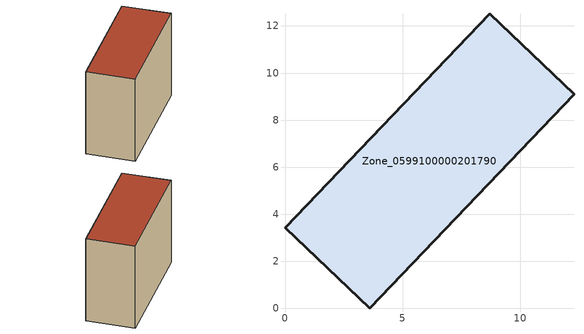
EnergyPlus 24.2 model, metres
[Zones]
Zone_0599100000201790
 floor ground (C_G): 3.59,0 0,3.43 8.69,12.53 12.28,9.1 z1.95
 wall outside (C_F): 0,3.43 3.59,0 12.28,9.1 8.69,12.53 0,3.43 z1.95:11.23
 roof outside (C_R): 12.28,9.1 8.69,12.53 0,3.43 3.59,0 z11.23
[BUILDING]
Pand.0599100000201790: North Axis=0; Terrain=City; Loads Convergence Tolerance Value=0.04; Temperature Convergence Tolerance Value=0.4; Solar Distribution=FullExterior; Maximum Number of Warmup Days=25; Minimum Number of Warmup Days=1
[Site:Location]
Rotterdam.The.Hague.AP_ZH_NLD Design_Conditions: Latitude=51.96; Longitude=4.45; Time Zone=1; Elevation=-4.5
[SITE:GROUNDTEMPERATURE:BUILDINGSURFACE]
18, 18, 18, 18, 18, 18, 18, 18, 18, 18, 18, 18
[MATERIAL] Thermal Absorptance=0.9; Solar Absorptance=0.7; Visible Absorptance=0.7
Name | Roughness | Thickness | Conductivity | Density | Specific Heat
G.TC.1992-2005 | MediumSmooth | 0.15 | 0.06 | 540 | 1210
F.TC.1992-2005 | Rough | 0.3 | 0.12 | 1920 | 840
R.TC.1992-2005 | MediumRough | 0.2 | 0.08 | 1500 | 1000
[CONSTRUCTION]
C_G: G.TC.1992-2005
C_F: F.TC.1992-2005
C_R: R.TC.1992-2005
[ZONE]
Zone_0599100000201790: Type=1; Multiplier=1; Ceiling Height=Autocalculate; Volume=Autocalculate; Floor Area=autocalculate; Part of Total Floor Area=Yes
[ZONEINFILTRATION:DESIGNFLOWRATE]
Infil_Zone_0599100000201790: Zone or ZoneList or Space or SpaceList=Zone_0599100000201790; Schedule=AlwaysOn; Design Flow Rate Calculation Method=Flow/Area; Flow Rate per Floor Area=0.0015; Constant Term Coefficient=1; Temperature Term Coefficient=0; Velocity Term Coefficient=0; Velocity Squared Term Coefficient=0
[HVACTEMPLATE:ZONE:IDEALLOADSAIRSYSTEM]
Zone_0599100000201790: Maximum Heating Supply Air Temperature=50; Minimum Cooling Supply Air Temperature=13; Maximum Heating Supply Air Humidity Ratio=0.0156; Minimum Cooling Supply Air Humidity Ratio=0.0077; Heating Limit=NoLimit; Cooling Limit=NoLimit; Dehumidification Control Type=ConstantSensibleHeatRatio; Cooling Sensible Heat Ratio=0.7; Dehumidification Setpoint=60; Humidification Control Type=None; Humidification Setpoint=30; Outdoor Air Method=None; Outdoor Air Flow Rate per Person=0.00944; Outdoor Air Flow Rate per Zone Floor Area=0; Outdoor Air Flow Rate per Zone=0; Demand Controlled Ventilation Type=None; Outdoor Air Economizer Type=NoEconomizer; Heat Recovery Type=None; Sensible Heat Recovery Effectiveness=0.7; Latent Heat Recovery Effectiveness=0.65
[ZONECONTROL:THERMOSTAT]
ThermostatControl_Zone_0599100000201790: Zone or ZoneList=Zone_0599100000201790; Control Type Schedule=DualSetpointControlType; Control 1=Thermostat_Zone_0599100000201790; Temperature Difference Between Cutout And Setpoint=0
[THERMOSTATSETPOINT:DUALSETPOINT]
Thermostat_Zone_0599100000201790: Heating Setpoint Temperature Schedule=HeatingSetpoint_Zone_0599100000201790; Cooling Setpoint Temperature Schedule=CoolingSetpoint_Zone_0599100000201790
[SCHEDULE:COMPACT]
HeatingSetpoint_Zone_0599100000201790: Through: 12/31, For: AllDays, Until: 24:00, 21
CoolingSetpoint_Zone_0599100000201790: Through: 12/31, For: AllDays, Until: 24:00, 24
DualSetpointControlType: Through: 12/31, For: AllDays, Until: 24:00, 4
AlwaysOn: Through: 12/31, For: AllDays, Until: 24:00, 1
